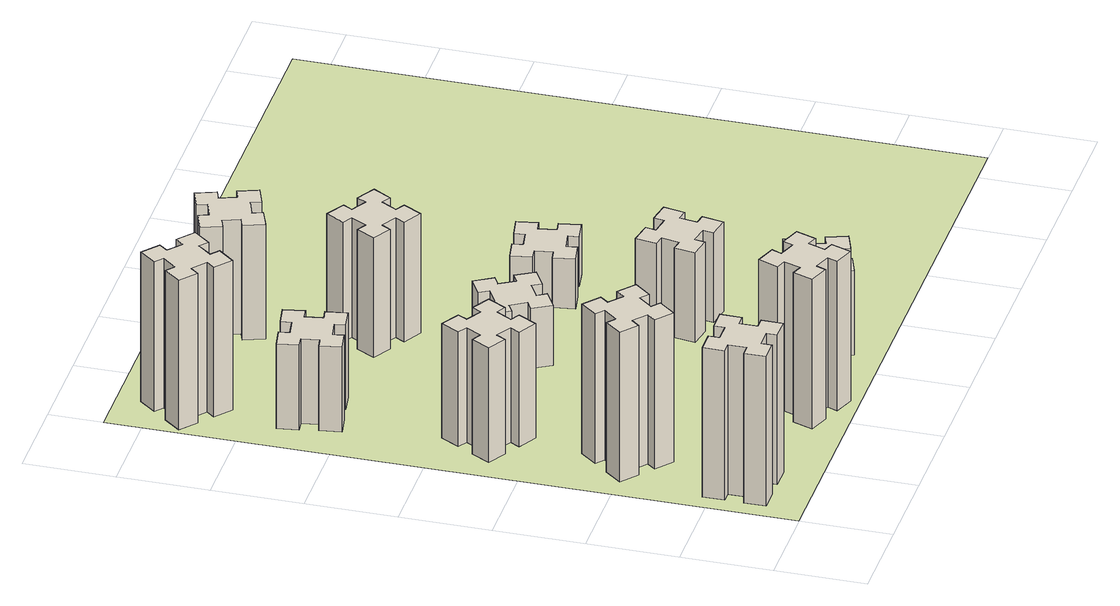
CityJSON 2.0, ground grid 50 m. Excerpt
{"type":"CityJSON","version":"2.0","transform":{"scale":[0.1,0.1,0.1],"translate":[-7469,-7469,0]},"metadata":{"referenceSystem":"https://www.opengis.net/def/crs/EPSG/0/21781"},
"CityObjects":{
"building1":{"type":"Building","attributes":{"class":"1000","function":"1000","usage":"1000","yearOfConstruction":2016,"roofType":"1000","measuredHeight":90,"storeysAboveGround":30,"storeysBelowGround":0},"geometry":[{"type":"Solid","lod":"1","boundaries":[[[[0,1,2,3,4,5,6,7,8,9,10,11,12,13,14,15,16,17,18,19]],[[17,16,20,21]],[[16,15,22,20]],[[15,14,23,22]],[[14,13,24,23]],[[13,12,25,24]],[[12,11,26,25]],[[11,10,27,26]],[[10,9,28,27]],[[9,8,29,28]],[[8,7,30,29]],[[7,6,31,30]],[[6,5,32,31]],[[5,4,33,32]],[[4,3,34,33]],[[3,2,35,34]],[[2,1,36,35]],[[1,0,37,36]],[[0,19,38,37]],[[19,18,39,38]],[[18,17,21,39]],[[24,25,26,27,28,29,30,31,32,33,34,35,36,37,38,39,21,20,22,23]]]]}]},
"building2":{"type":"Building","attributes":{"class":"1000","function":"1000","usage":"1000","yearOfConstruction":2016,"roofType":"1000","measuredHeight":90,"storeysAboveGround":30,"storeysBelowGround":0},"geometry":[{"type":"Solid","lod":"1","boundaries":[[[[40,41,42,43,44,45,46,47,48,49,50,51,52,53,54,55,56,57,58,59]],[[57,56,60,61]],[[56,55,62,60]],[[55,54,63,62]],[[54,53,64,63]],[[53,52,65,64]],[[52,51,66,65]],[[51,50,67,66]],[[50,49,68,67]],[[49,48,69,68]],[[48,47,70,69]],[[47,46,71,70]],[[46,45,72,71]],[[45,44,73,72]],[[44,43,74,73]],[[43,42,75,74]],[[42,41,76,75]],[[41,40,77,76]],[[40,59,78,77]],[[59,58,79,78]],[[58,57,61,79]],[[64,65,66,67,68,69,70,71,72,73,74,75,76,77,78,79,61,60,62,63]]]]}]},
"building3":{"type":"Building","attributes":{"class":"1000","function":"1000","usage":"1000","yearOfConstruction":2016,"roofType":"1000","measuredHeight":69,"storeysAboveGround":30,"storeysBelowGround":0},"geometry":[{"type":"Solid","lod":"1","boundaries":[[[[80,81,82,83,84,85,86,87,88,89,90,91,92,93,94,95,96,97,98,99]],[[97,96,100,101]],[[96,95,102,100]],[[95,94,103,102]],[[94,93,104,103]],[[93,92,105,104]],[[92,91,106,105]],[[91,90,107,106]],[[90,89,108,107]],[[89,88,109,108]],[[88,87,110,109]],[[87,86,111,110]],[[86,85,112,111]],[[85,84,113,112]],[[84,83,114,113]],[[83,82,115,114]],[[82,81,116,115]],[[81,80,117,116]],[[80,99,118,117]],[[99,98,119,118]],[[98,97,101,119]],[[104,105,106,107,108,109,110,111,112,113,114,115,116,117,118,119,101,100,102,103]]]]}]},
"building4":{"type":"Building","attributes":{"class":"1000","function":"1000","usage":"1000","yearOfConstruction":2016,"roofType":"1000","measuredHeight":51,"storeysAboveGround":30,"storeysBelowGround":0},"geometry":[{"type":"Solid","lod":"1","boundaries":[[[[120,121,122,123,124,125,126,127,128,129,130,131,132,133,134,135,136,137,138,139]],[[137,136,140,141]],[[136,135,142,140]],[[135,134,143,142]],[[134,133,144,143]],[[133,132,145,144]],[[132,131,146,145]],[[131,130,147,146]],[[130,129,148,147]],[[129,128,149,148]],[[128,127,150,149]],[[127,126,151,150]],[[126,125,152,151]],[[125,124,153,152]],[[124,123,154,153]],[[123,122,155,154]],[[122,121,156,155]],[[121,120,157,156]],[[120,139,158,157]],[[139,138,159,158]],[[138,137,141,159]],[[144,145,146,147,148,149,150,151,152,153,154,155,156,157,158,159,141,140,142,143]]]]}]},
"building5":{"type":"Building","attributes":{"class":"1000","function":"1000","usage":"1000","yearOfConstruction":2016,"roofType":"1000","measuredHeight":90,"storeysAboveGround":30,"storeysBelowGround":0},"geometry":[{"type":"Solid","lod":"1","boundaries":[[[[160,161,162,163,164,165,166,167,168,169,170,171,172,173,174,175,176,177,178,179]],[[177,176,180,181]],[[176,175,182,180]],[[175,174,183,182]],[[174,173,184,183]],[[173,172,185,184]],[[172,171,186,185]],[[171,170,187,186]],[[170,169,188,187]],[[169,168,189,188]],[[168,167,190,189]],[[167,166,191,190]],[[166,165,192,191]],[[165,164,193,192]],[[164,163,194,193]],[[163,162,195,194]],[[162,161,196,195]],[[161,160,197,196]],[[160,179,198,197]],[[179,178,199,198]],[[178,177,181,199]],[[184,185,186,187,188,189,190,191,192,193,194,195,196,197,198,199,181,180,182,183]]]]}]},
"building6":{"type":"Building","attributes":{"class":"1000","function":"1000","usage":"1000","yearOfConstruction":2016,"roofType":"1000","measuredHeight":90,"storeysAboveGround":30,"storeysBelowGround":0},"geometry":[{"type":"Solid","lod":"1","boundaries":[[[[200,201,202,203,204,205,206,207,208,209,210,211,212,213,214,215,216,217,218,219]],[[217,216,220,221]],[[216,215,222,220]],[[215,214,223,222]],[[214,213,224,223]],[[213,212,225,224]],[[212,211,226,225]],[[211,210,227,226]],[[210,209,228,227]],[[209,208,229,228]],[[208,207,230,229]],[[207,206,231,230]],[[206,205,232,231]],[[205,204,233,232]],[[204,203,234,233]],[[203,202,235,234]],[[202,201,236,235]],[[201,200,237,236]],[[200,219,238,237]],[[219,218,239,238]],[[218,217,221,239]],[[224,225,226,227,228,229,230,231,232,233,234,235,236,237,238,239,221,220,222,223]]]]}]},
"building7":{"type":"Building","attributes":{"class":"1000","function":"1000","usage":"1000","yearOfConstruction":2016,"roofType":"1000","measuredHeight":33,"storeysAboveGround":30,"storeysBelowGround":0},"geometry":[{"type":"Solid","lod":"1","boundaries":[[[[240,241,242,243,244,245,246,247,248,249,250,251,252,253,254,255,256,257,258,259]],[[257,256,260,261]],[[256,255,262,260]],[[255,254,263,262]],[[254,253,264,263]],[[253,252,265,264]],[[252,251,266,265]],[[251,250,267,266]],[[250,249,268,267]],[[249,248,269,268]],[[248,247,270,269]],[[247,246,271,270]],[[246,245,272,271]],[[245,244,273,272]],[[244,243,274,273]],[[243,242,275,274]],[[242,241,276,275]],[[241,240,277,276]],[[240,259,278,277]],[[259,258,279,278]],[[258,257,261,279]],[[264,265,266,267,268,269,270,271,272,273,274,275,276,277,278,279,261,260,262,263]]]]}]},
"building8":{"type":"Building","attributes":{"class":"1000","function":"1000","usage":"1000","yearOfConstruction":2016,"roofType":"1000","measuredHeight":36,"storeysAboveGround":30,"storeysBelowGround":0},"geometry":[{"type":"Solid","lod":"1","boundaries":[[[[280,281,282,283,284,285,286,287,288,289,290,291,292,293,294,295,296,297,298,299]],[[297,296,300,301]],[[296,295,302,300]],[[295,294,303,302]],[[294,293,304,303]],[[293,292,305,304]],[[292,291,306,305]],[[291,290,307,306]],[[290,289,308,307]],[[289,288,309,308]],[[288,287,310,309]],[[287,286,311,310]],[[286,285,312,311]],[[285,284,313,312]],[[284,283,314,313]],[[283,282,315,314]],[[282,281,316,315]],[[281,280,317,316]],[[280,299,318,317]],[[299,298,319,318]],[[298,297,301,319]],[[304,305,306,307,308,309,310,311,312,313,314,315,316,317,318,319,301,300,302,303]]]]}]},
"building9":{"type":"Building","attributes":{"class":"1000","function":"1000","usage":"1000","yearOfConstruction":2016,"roofType":"1000","measuredHeight":51,"storeysAboveGround":30,"storeysBelowGround":0},"geometry":[{"type":"Solid","lod":"1","boundaries":[[[[320,321,322,323,324,325,326,327,328,329,330,331,332,333,334,335,336,337,338,339]],[[337,336,340,341]],[[336,335,342,340]],[[335,334,343,342]],[[334,333,344,343]],[[333,332,345,344]],[[332,331,346,345]],[[331,330,347,346]],[[330,329,348,347]],[[329,328,349,348]],[[328,327,350,349]],[[327,326,351,350]],[[326,325,352,351]],[[325,324,353,352]],[[324,323,354,353]],[[323,322,355,354]],[[322,321,356,355]],[[321,320,357,356]],[[320,339,358,357]],[[339,338,359,358]],[[338,337,341,359]],[[344,345,346,347,348,349,350,351,352,353,354,355,356,357,358,359,341,340,342,343]]]]}]},
"building10":{"type":"Building","attributes":{"class":"1000","function":"1000","usage":"1000","yearOfConstruction":2016,"roofType":"1000","measuredHeight":72,"storeysAboveGround":30,"storeysBelowGround":0},"geometry":[{"type":"Solid","lod":"1","boundaries":[[[[360,361,362,363,364,365,366,367,368,369,370,371,372,373,374,375,376,377,378,379]],[[377,376,380,381]],[[376,375,382,380]],[[375,374,383,382]],[[374,373,384,383]],[[373,372,385,384]],[[372,371,386,385]],[[371,370,387,386]],[[370,369,388,387]],[[369,368,389,388]],[[368,367,390,389]],[[367,366,391,390]],[[366,365,392,391]],[[365,364,393,392]],[[364,363,394,393]],[[363,362,395,394]],[[362,361,396,395]],[[361,360,397,396]],[[360,379,398,397]],[[379,378,399,398]],[[378,377,381,399]],[[384,385,386,387,388,389,390,391,392,393,394,395,396,397,398,399,381,380,382,383]]]]}]},
"building11":{"type":"Building","attributes":{"class":"1000","function":"1000","usage":"1000","yearOfConstruction":2016,"roofType":"1000","measuredHeight":54,"storeysAboveGround":30,"storeysBelowGround":0},"geometry":[{"type":"Solid","lod":"1","boundaries":[[[[400,401,402,403,404,405,406,407,408,409,410,411,412,413,414,415,416,417,418,419]],[[417,416,420,421]],[[416,415,422,420]],[[415,414,423,422]],[[414,413,424,423]],[[413,412,425,424]],[[412,411,426,425]],[[411,410,427,426]],[[410,409,428,427]],[[409,408,429,428]],[[408,407,430,429]],[[407,406,431,430]],[[406,405,432,431]],[[405,404,433,432]],[[404,403,434,433]],[[403,402,435,434]],[[402,401,436,435]],[[401,400,437,436]],[[400,419,438,437]],[[419,418,439,438]],[[418,417,421,439]],[[424,425,426,427,428,429,430,431,432,433,434,435,436,437,438,439,421,420,422,423]]]]}]},
"building12":{"type":"Building","attributes":{"class":"1000","function":"1000","usage":"1000","yearOfConstruction":2016,"roofType":"1000","measuredHeight":69,"storeysAboveGround":30,"storeysBelowGround":0},"geometry":[{"type":"Solid","lod":"1","boundaries":[[[[440,441,442,443,444,445,446,447,448,449,450,451,452,453,454,455,456,457,458,459]],[[457,456,460,461]],[[456,455,462,460]],[[455,454,463,462]],[[454,453,464,463]],[[453,452,465,464]],[[452,451,466,465]],[[451,450,467,466]],[[450,449,468,467]],[[449,448,469,468]],[[448,447,470,469]],[[447,446,471,470]],[[446,445,472,471]],[[445,444,473,472]],[[444,443,474,473]],[[443,442,475,474]],[[442,441,476,475]],[[441,440,477,476]],[[440,459,478,477]],[[459,458,479,478]],[[458,457,461,479]],[[464,465,466,467,468,469,470,471,472,473,474,475,476,477,478,479,461,460,462,463]]]]}]},
"building13":{"type":"Building","attributes":{"class":"1000","function":"1000","usage":"1000","yearOfConstruction":2016,"roofType":"1000","measuredHeight":30,"storeysAboveGround":30,"storeysBelowGround":0},"geometry":[{"type":"Solid","lod":"1","boundaries":[[[[480,481,482,483,484,485,486,487,488,489,490,491,492,493,494,495,496,497,498,499]],[[497,496,500,501]],[[496,495,502,500]],[[495,494,503,502]],[[494,493,504,503]],[[493,492,505,504]],[[492,491,506,505]],[[491,490,507,506]],[[490,489,508,507]],[[489,488,509,508]],[[488,487,510,509]],[[487,486,511,510]],[[486,485,512,511]],[[485,484,513,512]],[[484,483,514,513]],[[483,482,515,514]],[[482,481,516,515]],[[481,480,517,516]],[[480,499,518,517]],[[499,498,519,518]],[[498,497,501,519]],[[504,505,506,507,508,509,510,511,512,513,514,515,516,517,518,519,501,500,502,503]]]]}]},
"landuse1":{"type":"LandUse","attributes":{"name":"plot1","function":"1010"},"geometry":[{"type":"MultiSurface","lod":"1","boundaries":[[[520,521,522,523]]]}]}
},
"vertices":[
[165,425,0],[165,325,0],[105,325,0],[105,205,0],[225,205,0],[225,265,0],[325,265,0],[325,205,0],[445,205,0],[445,325,0],[385,325,0],[385,425,0],[445,425,0],[445,545,0],[325,545,0],[325,485,0],[225,485,0],[225,545,0],[105,545,0],[105,425,0],[225,485,900],[225,545,900],[325,485,900],[325,545,900],[445,545,900],[445,425,900],[385,425,900],[385,325,900],[445,325,900],[445,205,900],[325,205,900],[325,265,900],[225,265,900],[225,205,900],[105,205,900],[105,325,900],[165,325,900],[165,425,900],[105,425,900],[105,545,900],
[484,1067,0],[408,1132,0],[446,1178,0],[354,1255,0],[277,1163,0],[323,1124,0],[259,1048,0],[213,1086,0],[136,994,0],[228,917,0],[266,963,0],[343,899,0],[304,853,0],[396,776,0],[473,868,0],[427,906,0],[492,983,0],[538,944,0],[615,1036,0],[523,1113,0],[492,983,900],[538,944,900],[427,906,900],[473,868,900],[396,776,900],[304,853,900],[343,899,900],[266,963,900],[228,917,900],[136,994,900],[213,1086,900],[259,1048,900],[323,1124,900],[277,1163,900],[354,1255,900],[446,1178,900],[408,1132,900],[484,1067,900],[523,1113,900],[615,1036,900],
[474,1826,0],[387,1876,0],[417,1928,0],[313,1988,0],[253,1884,0],[305,1854,0],[255,1767,0],[203,1797,0],[143,1693,0],[247,1633,0],[277,1685,0],[364,1635,0],[334,1583,0],[438,1523,0],[498,1627,0],[446,1657,0],[496,1744,0],[548,1714,0],[608,1818,0],[504,1878,0],[496,1744,690],[548,1714,690],[446,1657,690],[498,1627,690],[438,1523,690],[334,1583,690],[364,1635,690],[277,1685,690],[247,1633,690],[143,1693,690],[203,1797,690],[255,1767,690],[305,1854,690],[253,1884,690],[313,1988,690],[417,1928,690],[387,1876,690],[474,1826,690],[504,1878,690],[608,1818,690],
[405,2812,0],[307,2795,0],[297,2854,0],[178,2833,0],[199,2715,0],[258,2725,0],[276,2627,0],[217,2617,0],[237,2498,0],[356,2519,0],[345,2578,0],[444,2596,0],[454,2537,0],[572,2557,0],[551,2676,0],[492,2665,0],[475,2764,0],[534,2774,0],[513,2892,0],[395,2871,0],[475,2764,510],[534,2774,510],[492,2665,510],[551,2676,510],[572,2557,510],[454,2537,510],[444,2596,510],[345,2578,510],[356,2519,510],[237,2498,510],[217,2617,510],[276,2627,510],[258,2725,510],[199,2715,510],[178,2833,510],[297,2854,510],[307,2795,510],[405,2812,510],[395,2871,510],[513,2892,510],
[1029,360,0],[995,266,0],[939,287,0],[897,174,0],[1010,133,0],[1031,189,0],[1125,155,0],[1104,99,0],[1217,57,0],[1258,170,0],[1202,191,0],[1236,285,0],[1292,264,0],[1333,377,0],[1220,418,0],[1200,362,0],[1106,396,0],[1127,452,0],[1014,493,0],[973,380,0],[1106,396,900],[1127,452,900],[1200,362,900],[1220,418,900],[1333,377,900],[1292,264,900],[1236,285,900],[1202,191,900],[1258,170,900],[1217,57,900],[1104,99,900],[1125,155,900],[1031,189,900],[1010,133,900],[897,174,900],[939,287,900],[995,266,900],[1029,360,900],[973,380,900],[1014,493,900],
[384,3387,0],[308,3452,0],[346,3498,0],[254,3575,0],[177,3483,0],[223,3444,0],[159,3368,0],[113,3406,0],[36,3314,0],[128,3237,0],[166,3283,0],[243,3219,0],[204,3173,0],[296,3096,0],[373,3188,0],[327,3226,0],[392,3303,0],[438,3264,0],[515,3356,0],[423,3433,0],[392,3303,900],[438,3264,900],[327,3226,900],[373,3188,900],[296,3096,900],[204,3173,900],[243,3219,900],[166,3283,900],[128,3237,900],[36,3314,900],[113,3406,900],[159,3368,900],[223,3444,900],[177,3483,900],[254,3575,900],[346,3498,900],[308,3452,900],[384,3387,900],[423,3433,900],[515,3356,900],
[1083,1332,0],[1006,1267,0],[968,1313,0],[876,1236,0],[953,1144,0],[999,1183,0],[1063,1106,0],[1017,1068,0],[1094,976,0],[1186,1053,0],[1148,1099,0],[1224,1163,0],[1263,1117,0],[1355,1194,0],[1278,1286,0],[1232,1248,0],[1167,1324,0],[1213,1363,0],[1136,1455,0],[1044,1378,0],[1167,1324,330],[1213,1363,330],[1232,1248,330],[1278,1286,330],[1355,1194,330],[1263,1117,330],[1224,1163,330],[1148,1099,330],[1186,1053,330],[1094,976,330],[1017,1068,330],[1063,1106,330],[999,1183,330],[953,1144,330],[876,1236,330],[968,1313,330],[1006,1267,330],[1083,1332,330],[1044,1378,330],[1136,1455,330],
[1336,1867,0],[1286,1954,0],[1338,1984,0],[1278,2088,0],[1174,2028,0],[1204,1976,0],[1117,1926,0],[1087,1978,0],[983,1918,0],[1043,1814,0],[1095,1844,0],[1145,1757,0],[1093,1727,0],[1153,1623,0],[1257,1683,0],[1227,1735,0],[1314,1785,0],[1344,1733,0],[1448,1793,0],[1388,1897,0],[1314,1785,360],[1344,1733,360],[1227,1735,360],[1257,1683,360],[1153,1623,360],[1093,1727,360],[1145,1757,360],[1095,1844,360],[1043,1814,360],[983,1918,360],[1087,1978,360],[1117,1926,360],[1204,1976,360],[1174,2028,360],[1278,2088,360],[1338,1984,360],[1286,1954,360],[1336,1867,360],[1388,1897,360],[1448,1793,360],
[1765,496,0],[1671,462,0],[1650,518,0],[1537,477,0],[1579,364,0],[1635,385,0],[1669,291,0],[1613,270,0],[1654,157,0],[1767,199,0],[1746,255,0],[1840,289,0],[1860,233,0],[1973,274,0],[1932,387,0],[1876,366,0],[1842,460,0],[1898,480,0],[1857,593,0],[1744,552,0],[1842,460,510],[1898,480,510],[1876,366,510],[1932,387,510],[1973,274,510],[1860,233,510],[1840,289,510],[1746,255,510],[1767,199,510],[1654,157,510],[1613,270,510],[1669,291,510],[1635,385,510],[1579,364,510],[1537,477,510],[1650,518,510],[1671,462,510],[1765,496,510],[1744,552,510],[1857,593,510],
[1314,2666,0],[1227,2716,0],[1257,2768,0],[1153,2828,0],[1093,2724,0],[1145,2694,0],[1095,2607,0],[1043,2637,0],[983,2533,0],[1087,2473,0],[1117,2525,0],[1204,2475,0],[1174,2423,0],[1278,2363,0],[1338,2467,0],[1286,2497,0],[1336,2584,0],[1388,2554,0],[1448,2658,0],[1344,2718,0],[1336,2584,720],[1388,2554,720],[1286,2497,720],[1338,2467,720],[1278,2363,720],[1174,2423,720],[1204,2475,720],[1117,2525,720],[1087,2473,720],[983,2533,720],[1043,2637,720],[1095,2607,720],[1145,2694,720],[1093,2724,720],[1153,2828,720],[1257,2768,720],[1227,2716,720],[1314,2666,720],[1344,2718,720],[1448,2658,720],
[1855,1047,0],[1872,1145,0],[1931,1135,0],[1952,1253,0],[1834,1274,0],[1824,1215,0],[1725,1232,0],[1736,1291,0],[1617,1312,0],[1597,1194,0],[1656,1184,0],[1638,1085,0],[1579,1096,0],[1558,977,0],[1677,957,0],[1687,1016,0],[1785,998,0],[1775,939,0],[1893,918,0],[1914,1037,0],[1785,998,540],[1775,939,540],[1687,1016,540],[1677,957,540],[1558,977,540],[1579,1096,540],[1638,1085,540],[1656,1184,540],[1597,1194,540],[1617,1312,540],[1736,1291,540],[1725,1232,540],[1824,1215,540],[1834,1274,540],[1952,1253,540],[1931,1135,540],[1872,1145,540],[1855,1047,540],[1914,1037,540],[1893,918,540],
[1125,3456,0],[1031,3422,0],[1010,3478,0],[897,3437,0],[939,3324,0],[995,3345,0],[1029,3251,0],[973,3230,0],[1014,3117,0],[1127,3159,0],[1106,3215,0],[1200,3249,0],[1220,3193,0],[1333,3234,0],[1292,3347,0],[1236,3326,0],[1202,3420,0],[1258,3440,0],[1217,3553,0],[1104,3512,0],[1202,3420,690],[1258,3440,690],[1236,3326,690],[1292,3347,690],[1333,3234,690],[1220,3193,690],[1200,3249,690],[1106,3215,690],[1127,3159,690],[1014,3117,690],[973,3230,690],[1029,3251,690],[995,3345,690],[939,3324,690],[897,3437,690],[1010,3478,690],[1031,3422,690],[1125,3456,690],[1104,3512,690],[1217,3553,690],
[1972,1825,0],[1955,1924,0],[2014,1934,0],[1993,2052,0],[1875,2031,0],[1885,1972,0],[1787,1955,0],[1777,2014,0],[1658,1993,0],[1679,1875,0],[1738,1885,0],[1756,1787,0],[1697,1777,0],[1717,1658,0],[1836,1679,0],[1825,1738,0],[1924,1756,0],[1934,1697,0],[2052,1717,0],[2031,1836,0],[1924,1756,300],[1934,1697,300],[1825,1738,300],[1836,1679,300],[1717,1658,300],[1697,1777,300],[1756,1787,300],[1738,1885,300],[1679,1875,300],[1658,1993,300],[1777,2014,300],[1787,1955,300],[1885,1972,300],[1875,2031,300],[1993,2052,300],[2014,1934,300],[1955,1924,300],[1972,1825,300],[2031,1836,300],[2052,1717,300],
[5,3705,0],[3705,3705,0],[3705,5,0],[5,5,0]
]}
